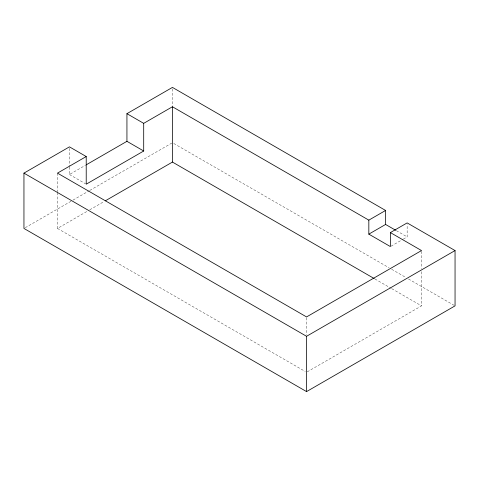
<?xml version="1.0" encoding="UTF-8"?>
<svg xmlns="http://www.w3.org/2000/svg" width="479" height="479" viewBox="0 0 479 479"><rect width="100%" height="100%" fill="white"/><g stroke="black" fill="none" stroke-linecap="round" stroke-linejoin="round"><path stroke-width="0.36" stroke-dasharray="2.4 1.8" d="M69.455 167.039L69.455 174.512L85.603 165.189M25.243 227.693L72.371 200.485M73.018 200.108L89.154 190.792M89.801 190.42L171.793 143.083M57.48 192.564L57.48 228.441L87.19 211.287M89.771 209.796L103.979 201.593M391.032 246.206L402.635 239.506M403.282 239.135L407.15 236.895L407.15 224.382M307.207 371.872L421.52 305.871L421.52 271.491M396.373 230.674L407.15 236.895M173.733 143.455L389.086 267.791M391.672 269.282L405.899 277.497M408.485 278.988L454.403 305.5M374.937 278.976L391.115 288.316M391.762 288.687L421.52 305.871M69.455 174.512L85.573 183.816M57.48 228.441L305.267 371.494M421.52 251.307L421.52 268.497M306.56 317.679L306.56 334.869M172.44 88.89L172.44 106.087M69.455 148.352L69.455 166.291M57.48 173.129L57.48 191.816"/><path stroke-width="0.72" d="M368.83 234.135L390.385 246.577L390.385 232.584L407.15 222.909L455.05 250.559L455.05 305.871L306.56 391.6L23.95 228.441L23.95 173.129L69.455 146.855L86.22 156.537L86.22 184.187L143.7 151.005L143.7 123.348L172.44 106.757L368.83 220.142L385.595 210.461L385.595 224.453L368.83 234.135L368.83 220.142M86.244 164.818L126.935 141.323L126.935 113.673L172.44 87.4L385.595 210.461M86.22 156.537L57.48 173.129L306.56 316.93L421.52 250.559L390.385 232.584M105.272 200.845L172.44 162.07L374.291 278.604M23.95 173.129L306.56 336.294L455.05 250.559M385.595 224.453L395.738 230.309M126.935 113.673L143.7 123.348M126.935 141.323L143.7 151.005M306.56 336.294L306.56 391.6M172.44 106.757L172.44 162.07"/></g></svg>
